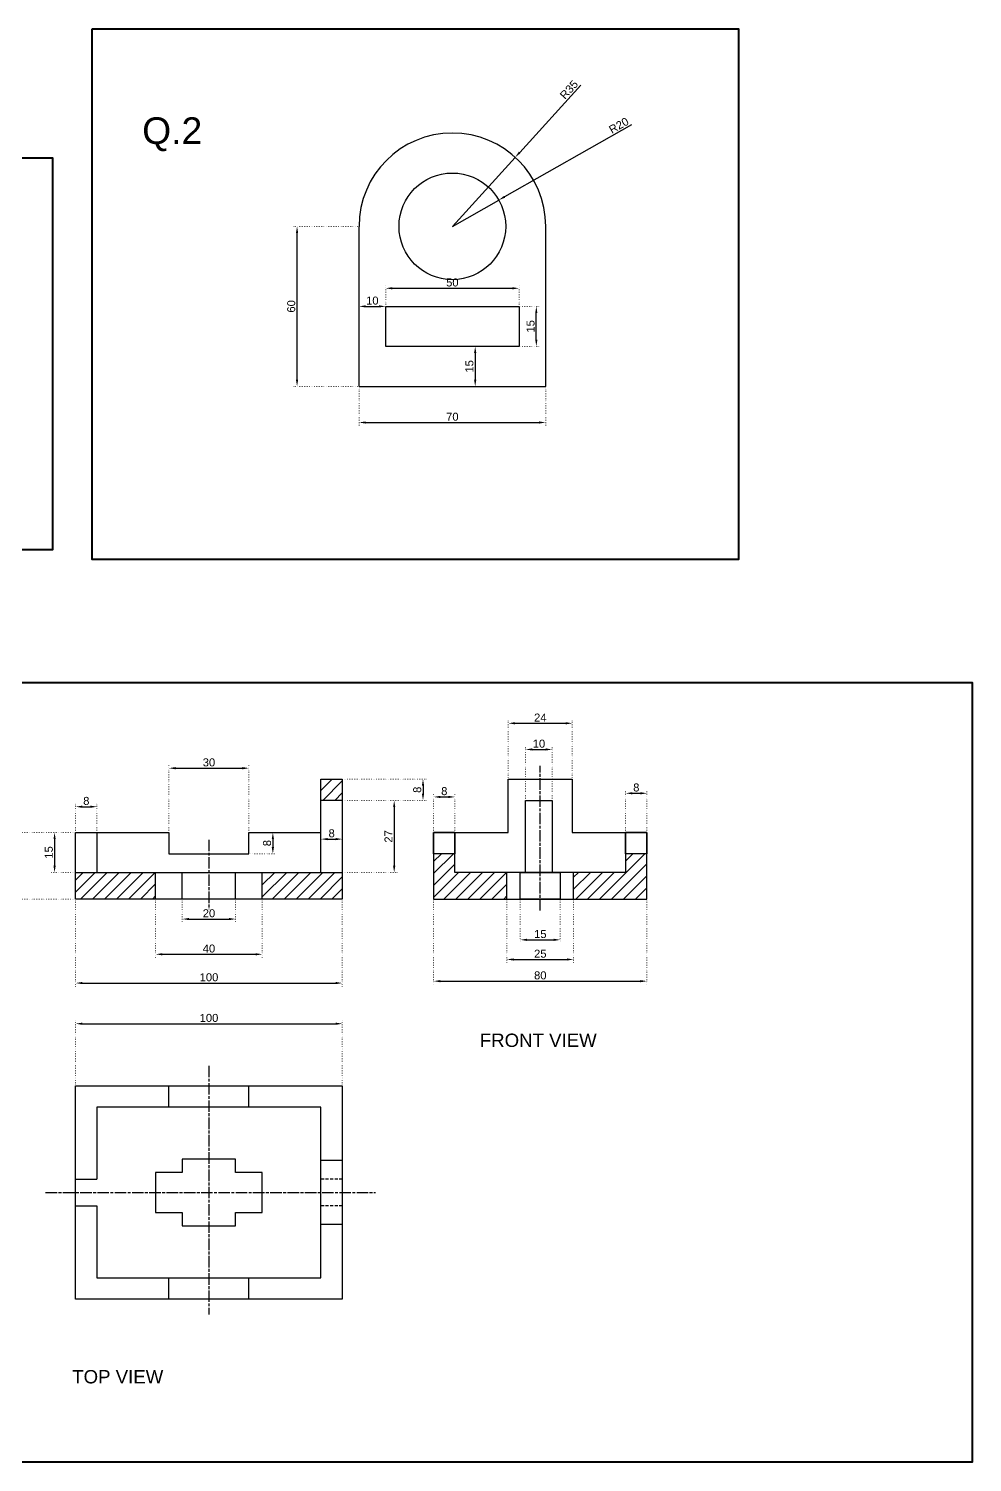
# Model space of a CAD drawing. Header units: millimetres. Extents: x 895 to 1985, y 570 to 1298.
# Drawn here: x 1100 to 1454, y 570 to 1108 of the extents above; entities that cross this region are included whole.
import ezdxf

# ---------------------------------------------------------------- set-up
doc = ezdxf.new("R2010")
doc.units = ezdxf.units.MM
doc.header["$LTSCALE"] = 0.18
for name, pattern in [('ACAD_ISO07W100', [3, 0, -3]), ('ACAD_ISO08W100', [36, 24, -3, 6, -3]), ('HIDDEN', [9.525, 6.35, -3.175])]:
    doc.linetypes.add(name, pattern=pattern)
for name, color, linetype in [('DotDash', 7, 'HIDDEN'), ('Dotted1', 7, 'Continuous'), ('UseNow', 7, 'ACAD_ISO08W100')]:
    doc.layers.add(name, color=color, linetype=linetype)
doc.layers.add('Layer1', color=7, linetype='ACAD_ISO08W100', lineweight=25)
doc.layers.add('rectangle', color=7, linetype='Continuous', lineweight=50)
doc.styles.get("Standard").update_dxf_attribs({"font": 'arial.ttf'})
doc.dimstyles.new('ISO-25', dxfattribs={"dimtxt": 3, "dimasz": 2.5, "dimexe": 1.25, "dimexo": 0.625, "dimtad": 1, "dimtxsty": 'Standard', "dimcen": 2.5, "dimclrd": 3, "dimclre": 2, "dimadec": 0, "dimazin": 0, "dimtfac": 1, "dimtmove": 0, "dimatfit": 3, "dimfxl": 1, "dimlwd": 25, "dimlwe": 20, "dimarcsym": 0})

# ---------------------------------------------------------------- blocks, each defined once
blk = doc.blocks.new('*D10')
at = {"layer": 'Defpoints', "color": 0, "linetype": 'ACAD_ISO07W100', "lineweight": 25, "transparency": 16777216}
for p in [(1200.41, 1033.69), (1223.65, 1033.69), (1223.65, 973.69)]:
    blk.add_point(p, dxfattribs=at)
at = {"layer": 'Dotted1', "color": 2, "linetype": 'ACAD_ISO07W100', "lineweight": 20, "transparency": 16777216}
for p, q in [((1223.03, 1033.69), (1199.16, 1033.69)), ((1223.03, 973.69), (1199.16, 973.69))]:
    blk.add_line(p, q, dxfattribs=at)
at = {"layer": 'Dotted1', "color": 3, "linetype": 'Continuous', "lineweight": 25, "transparency": 16777216}
blk.add_line((1200.41, 976.19), (1200.41, 1031.19), dxfattribs=at)
at = {"layer": 'Dotted1', "color": 3, "linetype": 'ACAD_ISO07W100', "lineweight": 25, "transparency": 16777216}
for points in [[(1199.99, 1031.19), (1200.82, 1031.19), (1200.41, 1033.69)], [(1199.99, 976.19), (1200.82, 976.19), (1200.41, 973.69)]]:
    blk.add_solid(points, dxfattribs=at)
at = {"layer": 'Dotted1', "color": 0, "linetype": 'ACAD_ISO07W100', "transparency": 16777216, "insert": (1198.25, 1003.69), "char_height": 3, "attachment_point": 5, "rotation": 90}
blk.add_mtext('60', dxfattribs=at)
blk = doc.blocks.new('*D11')
at = {"color": 2, "linetype": 'ACAD_ISO07W100', "lineweight": 20, "transparency": 16777216}
for p, q in [((1233.65, 1004.31), (1233.65, 1011.72)), ((1283.65, 1004.31), (1283.65, 1011.72))]:
    blk.add_line(p, q, dxfattribs=at)
at = {"color": 3, "linetype": 'Continuous', "lineweight": 25, "transparency": 16777216}
blk.add_line((1236.15, 1010.47), (1281.15, 1010.47), dxfattribs=at)
at = {"color": 3, "lineweight": 25, "transparency": 16777216}
for points in [[(1236.15, 1010.89), (1236.15, 1010.05), (1233.65, 1010.47)], [(1281.15, 1010.89), (1281.15, 1010.05), (1283.65, 1010.47)]]:
    blk.add_solid(points, dxfattribs=at)
at = {"layer": 'Defpoints', "color": 0, "lineweight": 25, "transparency": 16777216}
for p in [(1283.65, 1010.47), (1233.65, 1003.69), (1283.65, 1003.69)]:
    blk.add_point(p, dxfattribs=at)
at = {"color": 0, "transparency": 16777216, "insert": (1258.65, 1012.63), "char_height": 3, "attachment_point": 5}
blk.add_mtext('50', dxfattribs=at)
blk = doc.blocks.new('*D12')
at = {"color": 2, "linetype": 'ACAD_ISO07W100', "lineweight": 20, "transparency": 16777216}
for p, q in [((1284.28, 1003.69), (1291.38, 1003.69)), ((1284.28, 988.69), (1291.38, 988.69))]:
    blk.add_line(p, q, dxfattribs=at)
at = {"color": 3, "linetype": 'Continuous', "lineweight": 25, "transparency": 16777216}
blk.add_line((1290.13, 991.19), (1290.13, 1001.19), dxfattribs=at)
at = {"color": 3, "lineweight": 25, "transparency": 16777216}
for points in [[(1289.71, 1001.19), (1290.54, 1001.19), (1290.13, 1003.69)], [(1289.71, 991.19), (1290.54, 991.19), (1290.13, 988.69)]]:
    blk.add_solid(points, dxfattribs=at)
at = {"layer": 'Defpoints', "color": 0, "lineweight": 25, "transparency": 16777216}
for p in [(1283.65, 1003.69), (1290.13, 1003.69), (1283.65, 988.69)]:
    blk.add_point(p, dxfattribs=at)
at = {"color": 0, "transparency": 16777216, "insert": (1287.97, 996.19), "char_height": 3, "attachment_point": 5, "rotation": 90}
blk.add_mtext('15', dxfattribs=at)
blk = doc.blocks.new('*D13')
at = {"color": 2, "linetype": 'ACAD_ISO07W100', "lineweight": 20, "transparency": 16777216}
for p, q in [((1223.65, 973.06), (1223.65, 958.89)), ((1293.65, 973.06), (1293.65, 958.89))]:
    blk.add_line(p, q, dxfattribs=at)
at = {"color": 3, "linetype": 'Continuous', "lineweight": 25, "transparency": 16777216}
blk.add_line((1226.15, 960.14), (1291.15, 960.14), dxfattribs=at)
at = {"color": 3, "lineweight": 25, "transparency": 16777216}
for points in [[(1226.15, 960.55), (1226.15, 959.72), (1223.65, 960.14)], [(1291.15, 960.55), (1291.15, 959.72), (1293.65, 960.14)]]:
    blk.add_solid(points, dxfattribs=at)
at = {"layer": 'Defpoints', "color": 0, "lineweight": 25, "transparency": 16777216}
for p in [(1223.65, 973.69), (1293.65, 973.69), (1293.65, 960.14)]:
    blk.add_point(p, dxfattribs=at)
at = {"color": 0, "transparency": 16777216, "insert": (1258.65, 962.29), "char_height": 3, "attachment_point": 5}
blk.add_mtext('70', dxfattribs=at)
blk = doc.blocks.new('*D14')
at = {"color": 2, "linetype": 'ACAD_ISO07W100', "lineweight": 20, "transparency": 16777216}
for p, q in [((1259.28, 988.69), (1268.46, 988.69)), ((1259.28, 973.69), (1268.46, 973.69))]:
    blk.add_line(p, q, dxfattribs=at)
at = {"color": 3, "linetype": 'Continuous', "lineweight": 25, "transparency": 16777216}
blk.add_line((1267.21, 986.19), (1267.21, 976.19), dxfattribs=at)
at = {"color": 3, "lineweight": 25, "transparency": 16777216}
for points in [[(1266.79, 986.19), (1267.63, 986.19), (1267.21, 988.69)], [(1266.79, 976.19), (1267.63, 976.19), (1267.21, 973.69)]]:
    blk.add_solid(points, dxfattribs=at)
at = {"layer": 'Defpoints', "color": 0, "lineweight": 25, "transparency": 16777216}
for p in [(1258.65, 988.69), (1258.65, 973.69), (1267.21, 973.69)]:
    blk.add_point(p, dxfattribs=at)
at = {"color": 0, "transparency": 16777216, "insert": (1265.05, 981.19), "char_height": 3, "attachment_point": 5, "rotation": 90}
blk.add_mtext('15', dxfattribs=at)
blk = doc.blocks.new('*D15')
at = {"color": 2, "linetype": 'ACAD_ISO07W100', "lineweight": 20, "transparency": 16777216}
for p, q in [((1223.65, 1004.31), (1223.65, 1004.94)), ((1233.65, 1004.31), (1233.65, 1004.94))]:
    blk.add_line(p, q, dxfattribs=at)
at = {"color": 3, "linetype": 'Continuous', "lineweight": 25, "transparency": 16777216}
blk.add_line((1226.15, 1003.69), (1231.15, 1003.69), dxfattribs=at)
at = {"color": 3, "lineweight": 25, "transparency": 16777216}
for points in [[(1226.15, 1004.1), (1226.15, 1003.27), (1223.65, 1003.69)], [(1231.15, 1004.1), (1231.15, 1003.27), (1233.65, 1003.69)]]:
    blk.add_solid(points, dxfattribs=at)
at = {"layer": 'Defpoints', "color": 0, "lineweight": 25, "transparency": 16777216}
for p in [(1223.65, 1003.69), (1233.65, 1003.69), (1233.65, 1003.69)]:
    blk.add_point(p, dxfattribs=at)
at = {"color": 0, "transparency": 16777216, "insert": (1228.65, 1005.84), "char_height": 3, "attachment_point": 5}
blk.add_mtext('10', dxfattribs=at)
blk = doc.blocks.new('*D16')
at = {"color": 3, "linetype": 'Continuous', "lineweight": 25, "transparency": 16777216}
for p, q in [((1325.78, 1071.73), (1278.23, 1044.78)), ((1258.65, 1033.69), (1276.05, 1043.55))]:
    blk.add_line(p, q, dxfattribs=at)
at = {"color": 3, "lineweight": 25, "transparency": 16777216}
blk.add_solid([(1278.02, 1045.14), (1278.43, 1044.42), (1276.05, 1043.55)], dxfattribs=at)
at = {"layer": 'Defpoints', "color": 0, "lineweight": 25, "transparency": 16777216}
for p in [(1276.05, 1043.55), (1258.65, 1033.69)]:
    blk.add_point(p, dxfattribs=at)
at = {"color": 0, "transparency": 16777216, "insert": (1321.06, 1071.53), "char_height": 3, "attachment_point": 5, "rotation": 29.5408}
blk.add_mtext('R20', dxfattribs=at)
blk = doc.blocks.new('*D9')
at = {"color": 3, "linetype": 'Continuous', "lineweight": 25, "transparency": 16777216}
for p, q in [((1306.8, 1086.61), (1283.89, 1061.42)), ((1258.65, 1033.69), (1282.21, 1059.57))]:
    blk.add_line(p, q, dxfattribs=at)
at = {"color": 3, "lineweight": 25, "transparency": 16777216}
blk.add_solid([(1283.58, 1061.7), (1284.2, 1061.14), (1282.21, 1059.57)], dxfattribs=at)
at = {"layer": 'Defpoints', "color": 0, "lineweight": 25, "transparency": 16777216}
for p in [(1282.21, 1059.57), (1258.65, 1033.69)]:
    blk.add_point(p, dxfattribs=at)
at = {"color": 0, "transparency": 16777216, "insert": (1302.37, 1084.94), "char_height": 3, "attachment_point": 5, "rotation": 47.6995}
blk.add_mtext('R35', dxfattribs=at)
blk = doc.blocks.new('*D17')
at = {"layer": 'Defpoints', "color": 0, "linetype": 'ACAD_ISO07W100', "lineweight": 25, "transparency": 16777216}
for p in [(1117.39, 781.43), (1217.39, 781.43), (1217.39, 749.95)]:
    blk.add_point(p, dxfattribs=at)
at = {"layer": 'Dotted1', "color": 2, "linetype": 'ACAD_ISO07W100', "lineweight": 20, "transparency": 16777216}
for p, q in [((1117.39, 780.81), (1117.39, 748.7)), ((1217.39, 780.81), (1217.39, 748.7))]:
    blk.add_line(p, q, dxfattribs=at)
at = {"layer": 'Dotted1', "color": 3, "linetype": 'Continuous', "lineweight": 25, "transparency": 16777216}
blk.add_line((1119.89, 749.95), (1214.89, 749.95), dxfattribs=at)
at = {"layer": 'Dotted1', "color": 3, "linetype": 'ACAD_ISO07W100', "lineweight": 25, "transparency": 16777216}
for points in [[(1119.89, 750.37), (1119.89, 749.54), (1117.39, 749.95)], [(1214.89, 750.37), (1214.89, 749.54), (1217.39, 749.95)]]:
    blk.add_solid(points, dxfattribs=at)
at = {"layer": 'Dotted1', "color": 0, "linetype": 'ACAD_ISO07W100', "transparency": 16777216, "insert": (1167.39, 752.11), "char_height": 3, "attachment_point": 5}
blk.add_mtext('100', dxfattribs=at)
blk = doc.blocks.new('*D18')
at = {"layer": 'Defpoints', "color": 0, "linetype": 'ACAD_ISO07W100', "lineweight": 25, "transparency": 16777216}
for p in [(1090.95, 806.43), (1117.39, 806.43), (1117.39, 781.43)]:
    blk.add_point(p, dxfattribs=at)
at = {"layer": 'Dotted1', "color": 2, "linetype": 'ACAD_ISO07W100', "lineweight": 20, "transparency": 16777216}
for p, q in [((1116.77, 806.43), (1089.7, 806.43)), ((1116.77, 781.43), (1089.7, 781.43))]:
    blk.add_line(p, q, dxfattribs=at)
at = {"layer": 'Dotted1', "color": 3, "linetype": 'Continuous', "lineweight": 25, "transparency": 16777216}
blk.add_line((1090.95, 783.93), (1090.95, 803.93), dxfattribs=at)
at = {"layer": 'Dotted1', "color": 3, "linetype": 'ACAD_ISO07W100', "lineweight": 25, "transparency": 16777216}
for points in [[(1090.53, 803.93), (1091.37, 803.93), (1090.95, 806.43)], [(1090.53, 783.93), (1091.37, 783.93), (1090.95, 781.43)]]:
    blk.add_solid(points, dxfattribs=at)
at = {"layer": 'Dotted1', "color": 0, "linetype": 'ACAD_ISO07W100', "transparency": 16777216, "insert": (1088.79, 793.93), "char_height": 3, "attachment_point": 5, "rotation": 90}
blk.add_mtext('25', dxfattribs=at)
blk = doc.blocks.new('*D19')
at = {"layer": 'Defpoints', "color": 0, "linetype": 'ACAD_ISO07W100', "lineweight": 25, "transparency": 16777216}
for p in [(1117.39, 806.43), (1109.49, 791.43), (1117.39, 791.43)]:
    blk.add_point(p, dxfattribs=at)
at = {"layer": 'Dotted1', "color": 2, "linetype": 'ACAD_ISO07W100', "lineweight": 20, "transparency": 16777216}
for p, q in [((1116.77, 806.43), (1108.24, 806.43)), ((1116.77, 791.43), (1108.24, 791.43))]:
    blk.add_line(p, q, dxfattribs=at)
at = {"layer": 'Dotted1', "color": 3, "linetype": 'Continuous', "lineweight": 25, "transparency": 16777216}
blk.add_line((1109.49, 803.93), (1109.49, 793.93), dxfattribs=at)
at = {"layer": 'Dotted1', "color": 3, "linetype": 'ACAD_ISO07W100', "lineweight": 25, "transparency": 16777216}
for points in [[(1109.08, 803.93), (1109.91, 803.93), (1109.49, 806.43)], [(1109.08, 793.93), (1109.91, 793.93), (1109.49, 791.43)]]:
    blk.add_solid(points, dxfattribs=at)
at = {"layer": 'Dotted1', "color": 0, "linetype": 'ACAD_ISO07W100', "transparency": 16777216, "insert": (1107.34, 798.93), "char_height": 3, "attachment_point": 5, "rotation": 90}
blk.add_mtext('15', dxfattribs=at)
blk = doc.blocks.new('*D20')
at = {"layer": 'Defpoints', "color": 0, "linetype": 'ACAD_ISO07W100', "lineweight": 25, "transparency": 16777216}
for p in [(1125.39, 816.07), (1117.39, 806.43), (1125.39, 806.43)]:
    blk.add_point(p, dxfattribs=at)
at = {"layer": 'Dotted1', "color": 2, "linetype": 'ACAD_ISO07W100', "lineweight": 20, "transparency": 16777216}
for p, q in [((1117.39, 807.06), (1117.39, 817.32)), ((1125.39, 807.06), (1125.39, 817.32))]:
    blk.add_line(p, q, dxfattribs=at)
at = {"layer": 'Dotted1', "color": 3, "linetype": 'Continuous', "lineweight": 25, "transparency": 16777216}
blk.add_line((1119.89, 816.07), (1122.89, 816.07), dxfattribs=at)
at = {"layer": 'Dotted1', "color": 3, "linetype": 'ACAD_ISO07W100', "lineweight": 25, "transparency": 16777216}
for points in [[(1119.89, 816.49), (1119.89, 815.66), (1117.39, 816.07)], [(1122.89, 816.49), (1122.89, 815.66), (1125.39, 816.07)]]:
    blk.add_solid(points, dxfattribs=at)
at = {"layer": 'Dotted1', "color": 0, "linetype": 'ACAD_ISO07W100', "transparency": 16777216, "insert": (1121.39, 818.23), "char_height": 3, "attachment_point": 5}
blk.add_mtext('8', dxfattribs=at)
blk = doc.blocks.new('*D21')
at = {"layer": 'Defpoints', "color": 0, "linetype": 'ACAD_ISO07W100', "lineweight": 25, "transparency": 16777216}
for p in [(1147.39, 781.43), (1187.39, 781.43), (1187.39, 760.74)]:
    blk.add_point(p, dxfattribs=at)
at = {"layer": 'Dotted1', "color": 2, "linetype": 'ACAD_ISO07W100', "lineweight": 20, "transparency": 16777216}
for p, q in [((1147.39, 780.81), (1147.39, 759.49)), ((1187.39, 780.81), (1187.39, 759.49))]:
    blk.add_line(p, q, dxfattribs=at)
at = {"layer": 'Dotted1', "color": 3, "linetype": 'Continuous', "lineweight": 25, "transparency": 16777216}
blk.add_line((1149.89, 760.74), (1184.89, 760.74), dxfattribs=at)
at = {"layer": 'Dotted1', "color": 3, "linetype": 'ACAD_ISO07W100', "lineweight": 25, "transparency": 16777216}
for points in [[(1149.89, 761.15), (1149.89, 760.32), (1147.39, 760.74)], [(1184.89, 761.15), (1184.89, 760.32), (1187.39, 760.74)]]:
    blk.add_solid(points, dxfattribs=at)
at = {"layer": 'Dotted1', "color": 0, "linetype": 'ACAD_ISO07W100', "transparency": 16777216, "insert": (1167.39, 762.89), "char_height": 3, "attachment_point": 5}
blk.add_mtext('40', dxfattribs=at)
blk = doc.blocks.new('*D22')
at = {"layer": 'Defpoints', "color": 0, "linetype": 'ACAD_ISO07W100', "lineweight": 25, "transparency": 16777216}
for p in [(1157.39, 781.43), (1177.39, 781.43), (1177.39, 773.96)]:
    blk.add_point(p, dxfattribs=at)
at = {"layer": 'Dotted1', "color": 2, "linetype": 'ACAD_ISO07W100', "lineweight": 20, "transparency": 16777216}
for p, q in [((1157.39, 780.81), (1157.39, 772.71)), ((1177.39, 780.81), (1177.39, 772.71))]:
    blk.add_line(p, q, dxfattribs=at)
at = {"layer": 'Dotted1', "color": 3, "linetype": 'Continuous', "lineweight": 25, "transparency": 16777216}
blk.add_line((1159.89, 773.96), (1174.89, 773.96), dxfattribs=at)
at = {"layer": 'Dotted1', "color": 3, "linetype": 'ACAD_ISO07W100', "lineweight": 25, "transparency": 16777216}
for points in [[(1159.89, 774.37), (1159.89, 773.54), (1157.39, 773.96)], [(1174.89, 774.37), (1174.89, 773.54), (1177.39, 773.96)]]:
    blk.add_solid(points, dxfattribs=at)
at = {"layer": 'Dotted1', "color": 0, "linetype": 'ACAD_ISO07W100', "transparency": 16777216, "insert": (1167.39, 776.11), "char_height": 3, "attachment_point": 5}
blk.add_mtext('20', dxfattribs=at)
blk = doc.blocks.new('*D23')
at = {"layer": 'Defpoints', "color": 0, "linetype": 'ACAD_ISO07W100', "lineweight": 25, "transparency": 16777216}
for p in [(1182.39, 830.52), (1152.39, 806.43), (1182.39, 806.43)]:
    blk.add_point(p, dxfattribs=at)
at = {"layer": 'Dotted1', "color": 2, "linetype": 'ACAD_ISO07W100', "lineweight": 20, "transparency": 16777216}
for p, q in [((1152.39, 807.06), (1152.39, 831.77)), ((1182.39, 807.06), (1182.39, 831.77))]:
    blk.add_line(p, q, dxfattribs=at)
at = {"layer": 'Dotted1', "color": 3, "linetype": 'Continuous', "lineweight": 25, "transparency": 16777216}
blk.add_line((1154.89, 830.52), (1179.89, 830.52), dxfattribs=at)
at = {"layer": 'Dotted1', "color": 3, "linetype": 'ACAD_ISO07W100', "lineweight": 25, "transparency": 16777216}
for points in [[(1154.89, 830.94), (1154.89, 830.1), (1152.39, 830.52)], [(1179.89, 830.94), (1179.89, 830.1), (1182.39, 830.52)]]:
    blk.add_solid(points, dxfattribs=at)
at = {"layer": 'Dotted1', "color": 0, "linetype": 'ACAD_ISO07W100', "transparency": 16777216, "insert": (1167.39, 832.68), "char_height": 3, "attachment_point": 5}
blk.add_mtext('30', dxfattribs=at)
blk = doc.blocks.new('*D24')
at = {"layer": 'Defpoints', "color": 0, "linetype": 'ACAD_ISO07W100', "lineweight": 25, "transparency": 16777216}
for p in [(1209.39, 808.93), (1217.39, 808.93), (1217.39, 803.93)]:
    blk.add_point(p, dxfattribs=at)
at = {"layer": 'Dotted1', "color": 2, "linetype": 'ACAD_ISO07W100', "lineweight": 20, "transparency": 16777216}
for p, q in [((1209.39, 808.31), (1209.39, 802.68)), ((1217.39, 808.31), (1217.39, 802.68))]:
    blk.add_line(p, q, dxfattribs=at)
at = {"layer": 'Dotted1', "color": 3, "linetype": 'Continuous', "lineweight": 25, "transparency": 16777216}
blk.add_line((1211.89, 803.93), (1214.89, 803.93), dxfattribs=at)
at = {"layer": 'Dotted1', "color": 3, "linetype": 'ACAD_ISO07W100', "lineweight": 25, "transparency": 16777216}
for points in [[(1211.89, 804.35), (1211.89, 803.52), (1209.39, 803.93)], [(1214.89, 804.35), (1214.89, 803.52), (1217.39, 803.93)]]:
    blk.add_solid(points, dxfattribs=at)
at = {"layer": 'Dotted1', "color": 0, "linetype": 'ACAD_ISO07W100', "transparency": 16777216, "insert": (1213.39, 806.09), "char_height": 3, "attachment_point": 5}
blk.add_mtext('8', dxfattribs=at)
blk = doc.blocks.new('*D25')
at = {"layer": 'Defpoints', "color": 0, "linetype": 'ACAD_ISO07W100', "lineweight": 25, "transparency": 16777216}
for p in [(1182.39, 806.43), (1182.39, 798.43), (1191.34, 798.43)]:
    blk.add_point(p, dxfattribs=at)
at = {"layer": 'Dotted1', "color": 2, "linetype": 'ACAD_ISO07W100', "lineweight": 20, "transparency": 16777216}
for p, q in [((1183.02, 806.43), (1192.59, 806.43)), ((1183.02, 798.43), (1192.59, 798.43))]:
    blk.add_line(p, q, dxfattribs=at)
at = {"layer": 'Dotted1', "color": 3, "linetype": 'Continuous', "lineweight": 25, "transparency": 16777216}
blk.add_line((1191.34, 803.93), (1191.34, 800.93), dxfattribs=at)
at = {"layer": 'Dotted1', "color": 3, "linetype": 'ACAD_ISO07W100', "lineweight": 25, "transparency": 16777216}
for points in [[(1190.92, 803.93), (1191.76, 803.93), (1191.34, 806.43)], [(1190.92, 800.93), (1191.76, 800.93), (1191.34, 798.43)]]:
    blk.add_solid(points, dxfattribs=at)
at = {"layer": 'Dotted1', "color": 0, "linetype": 'ACAD_ISO07W100', "transparency": 16777216, "insert": (1189.18, 802.43), "char_height": 3, "attachment_point": 5, "rotation": 90}
blk.add_mtext('8', dxfattribs=at)
blk = doc.blocks.new('*D26')
at = {"layer": 'Defpoints', "color": 0, "linetype": 'ACAD_ISO07W100', "lineweight": 25, "transparency": 16777216}
for p in [(1217.39, 818.43), (1217.39, 791.43), (1236.84, 791.43)]:
    blk.add_point(p, dxfattribs=at)
at = {"layer": 'Dotted1', "color": 2, "linetype": 'ACAD_ISO07W100', "lineweight": 20, "transparency": 16777216}
for p, q in [((1218.02, 818.43), (1238.09, 818.43)), ((1218.02, 791.43), (1238.09, 791.43))]:
    blk.add_line(p, q, dxfattribs=at)
at = {"layer": 'Dotted1', "color": 3, "linetype": 'Continuous', "lineweight": 25, "transparency": 16777216}
blk.add_line((1236.84, 815.93), (1236.84, 793.93), dxfattribs=at)
at = {"layer": 'Dotted1', "color": 3, "linetype": 'ACAD_ISO07W100', "lineweight": 25, "transparency": 16777216}
for points in [[(1236.42, 815.93), (1237.25, 815.93), (1236.84, 818.43)], [(1236.42, 793.93), (1237.25, 793.93), (1236.84, 791.43)]]:
    blk.add_solid(points, dxfattribs=at)
at = {"layer": 'Dotted1', "color": 0, "linetype": 'ACAD_ISO07W100', "transparency": 16777216, "insert": (1234.7, 804.93), "char_height": 3, "attachment_point": 5, "rotation": 90}
blk.add_mtext('27', dxfattribs=at)
blk = doc.blocks.new('*D27')
at = {"layer": 'Defpoints', "color": 0, "linetype": 'ACAD_ISO07W100', "lineweight": 25, "transparency": 16777216}
for p in [(1217.39, 826.43), (1217.39, 818.43), (1247.64, 818.43)]:
    blk.add_point(p, dxfattribs=at)
at = {"layer": 'Dotted1', "color": 2, "linetype": 'ACAD_ISO07W100', "lineweight": 20, "transparency": 16777216}
for p, q in [((1218.02, 826.43), (1248.89, 826.43)), ((1218.02, 818.43), (1248.89, 818.43))]:
    blk.add_line(p, q, dxfattribs=at)
at = {"layer": 'Dotted1', "color": 3, "linetype": 'Continuous', "lineweight": 25, "transparency": 16777216}
blk.add_line((1247.64, 823.93), (1247.64, 820.93), dxfattribs=at)
at = {"layer": 'Dotted1', "color": 3, "linetype": 'ACAD_ISO07W100', "lineweight": 25, "transparency": 16777216}
for points in [[(1247.22, 823.93), (1248.06, 823.93), (1247.64, 826.43)], [(1247.22, 820.93), (1248.06, 820.93), (1247.64, 818.43)]]:
    blk.add_solid(points, dxfattribs=at)
at = {"layer": 'Dotted1', "color": 0, "linetype": 'ACAD_ISO07W100', "transparency": 16777216, "insert": (1245.48, 822.43), "char_height": 3, "attachment_point": 5, "rotation": 90}
blk.add_mtext('8', dxfattribs=at)
blk = doc.blocks.new('*D28')
at = {"layer": 'Defpoints', "color": 0, "linetype": 'ACAD_ISO07W100', "lineweight": 25, "transparency": 16777216}
for p in [(1251.62, 781.43), (1331.62, 781.43), (1331.62, 750.66)]:
    blk.add_point(p, dxfattribs=at)
at = {"layer": 'Dotted1', "color": 2, "linetype": 'ACAD_ISO07W100', "lineweight": 20, "transparency": 16777216}
for p, q in [((1251.62, 780.81), (1251.62, 749.41)), ((1331.62, 780.81), (1331.62, 749.41))]:
    blk.add_line(p, q, dxfattribs=at)
at = {"layer": 'Dotted1', "color": 3, "linetype": 'Continuous', "lineweight": 25, "transparency": 16777216}
blk.add_line((1254.12, 750.66), (1329.12, 750.66), dxfattribs=at)
at = {"layer": 'Dotted1', "color": 3, "linetype": 'ACAD_ISO07W100', "lineweight": 25, "transparency": 16777216}
for points in [[(1254.12, 751.08), (1254.12, 750.24), (1251.62, 750.66)], [(1329.12, 751.08), (1329.12, 750.24), (1331.62, 750.66)]]:
    blk.add_solid(points, dxfattribs=at)
at = {"layer": 'Dotted1', "color": 0, "linetype": 'ACAD_ISO07W100', "transparency": 16777216, "insert": (1291.62, 752.82), "char_height": 3, "attachment_point": 5}
blk.add_mtext('80', dxfattribs=at)
blk = doc.blocks.new('*D29')
at = {"layer": 'Defpoints', "color": 0, "linetype": 'ACAD_ISO07W100', "lineweight": 25, "transparency": 16777216}
for p in [(1279.12, 781.43), (1304.12, 781.43), (1304.12, 758.8)]:
    blk.add_point(p, dxfattribs=at)
at = {"layer": 'Dotted1', "color": 2, "linetype": 'ACAD_ISO07W100', "lineweight": 20, "transparency": 16777216}
for p, q in [((1279.12, 780.81), (1279.12, 757.55)), ((1304.12, 780.81), (1304.12, 757.55))]:
    blk.add_line(p, q, dxfattribs=at)
at = {"layer": 'Dotted1', "color": 3, "linetype": 'Continuous', "lineweight": 25, "transparency": 16777216}
blk.add_line((1281.62, 758.8), (1301.62, 758.8), dxfattribs=at)
at = {"layer": 'Dotted1', "color": 3, "linetype": 'ACAD_ISO07W100', "lineweight": 25, "transparency": 16777216}
for points in [[(1281.62, 759.21), (1281.62, 758.38), (1279.12, 758.8)], [(1301.62, 759.21), (1301.62, 758.38), (1304.12, 758.8)]]:
    blk.add_solid(points, dxfattribs=at)
at = {"layer": 'Dotted1', "color": 0, "linetype": 'ACAD_ISO07W100', "transparency": 16777216, "insert": (1291.62, 760.95), "char_height": 3, "attachment_point": 5}
blk.add_mtext('25', dxfattribs=at)
blk = doc.blocks.new('*D30')
at = {"layer": 'Defpoints', "color": 0, "linetype": 'ACAD_ISO07W100', "lineweight": 25, "transparency": 16777216}
for p in [(1284.12, 781.43), (1299.12, 781.43), (1299.12, 766.16)]:
    blk.add_point(p, dxfattribs=at)
at = {"layer": 'Dotted1', "color": 2, "linetype": 'ACAD_ISO07W100', "lineweight": 20, "transparency": 16777216}
for p, q in [((1284.12, 780.81), (1284.12, 764.91)), ((1299.12, 780.81), (1299.12, 764.91))]:
    blk.add_line(p, q, dxfattribs=at)
at = {"layer": 'Dotted1', "color": 3, "linetype": 'Continuous', "lineweight": 25, "transparency": 16777216}
blk.add_line((1286.62, 766.16), (1296.62, 766.16), dxfattribs=at)
at = {"layer": 'Dotted1', "color": 3, "linetype": 'ACAD_ISO07W100', "lineweight": 25, "transparency": 16777216}
for points in [[(1286.62, 766.58), (1286.62, 765.75), (1284.12, 766.16)], [(1296.62, 766.58), (1296.62, 765.75), (1299.12, 766.16)]]:
    blk.add_solid(points, dxfattribs=at)
at = {"layer": 'Dotted1', "color": 0, "linetype": 'ACAD_ISO07W100', "transparency": 16777216, "insert": (1291.62, 768.32), "char_height": 3, "attachment_point": 5}
blk.add_mtext('15', dxfattribs=at)
blk = doc.blocks.new('*D31')
at = {"layer": 'Defpoints', "color": 0, "linetype": 'ACAD_ISO07W100', "lineweight": 25, "transparency": 16777216}
for p in [(1259.62, 819.74), (1251.62, 806.43), (1259.62, 806.43)]:
    blk.add_point(p, dxfattribs=at)
at = {"layer": 'Dotted1', "color": 2, "linetype": 'ACAD_ISO07W100', "lineweight": 20, "transparency": 16777216}
for p, q in [((1251.62, 807.06), (1251.62, 820.99)), ((1259.62, 807.06), (1259.62, 820.99))]:
    blk.add_line(p, q, dxfattribs=at)
at = {"layer": 'Dotted1', "color": 3, "linetype": 'Continuous', "lineweight": 25, "transparency": 16777216}
blk.add_line((1254.12, 819.74), (1257.12, 819.74), dxfattribs=at)
at = {"layer": 'Dotted1', "color": 3, "linetype": 'ACAD_ISO07W100', "lineweight": 25, "transparency": 16777216}
for points in [[(1254.12, 820.15), (1254.12, 819.32), (1251.62, 819.74)], [(1257.12, 820.15), (1257.12, 819.32), (1259.62, 819.74)]]:
    blk.add_solid(points, dxfattribs=at)
at = {"layer": 'Dotted1', "color": 0, "linetype": 'ACAD_ISO07W100', "transparency": 16777216, "insert": (1255.62, 821.89), "char_height": 3, "attachment_point": 5}
blk.add_mtext('8', dxfattribs=at)
blk = doc.blocks.new('*D32')
at = {"layer": 'Defpoints', "color": 0, "linetype": 'ACAD_ISO07W100', "lineweight": 25, "transparency": 16777216}
for p in [(1331.62, 821.12), (1323.62, 806.43), (1331.62, 806.43)]:
    blk.add_point(p, dxfattribs=at)
at = {"layer": 'Dotted1', "color": 2, "linetype": 'ACAD_ISO07W100', "lineweight": 20, "transparency": 16777216}
for p, q in [((1323.62, 807.06), (1323.62, 822.37)), ((1331.62, 807.06), (1331.62, 822.37))]:
    blk.add_line(p, q, dxfattribs=at)
at = {"layer": 'Dotted1', "color": 3, "linetype": 'Continuous', "lineweight": 25, "transparency": 16777216}
blk.add_line((1326.12, 821.12), (1329.12, 821.12), dxfattribs=at)
at = {"layer": 'Dotted1', "color": 3, "linetype": 'ACAD_ISO07W100', "lineweight": 25, "transparency": 16777216}
for points in [[(1326.12, 821.53), (1326.12, 820.7), (1323.62, 821.12)], [(1329.12, 821.53), (1329.12, 820.7), (1331.62, 821.12)]]:
    blk.add_solid(points, dxfattribs=at)
at = {"layer": 'Dotted1', "color": 0, "linetype": 'ACAD_ISO07W100', "transparency": 16777216, "insert": (1327.62, 823.27), "char_height": 3, "attachment_point": 5}
blk.add_mtext('8', dxfattribs=at)
blk = doc.blocks.new('*D33')
at = {"layer": 'Defpoints', "color": 0, "linetype": 'ACAD_ISO07W100', "lineweight": 25, "transparency": 16777216}
for p in [(1303.62, 847.37), (1279.62, 826.43), (1303.62, 826.43)]:
    blk.add_point(p, dxfattribs=at)
at = {"layer": 'Dotted1', "color": 2, "linetype": 'ACAD_ISO07W100', "lineweight": 20, "transparency": 16777216}
for p, q in [((1279.62, 827.06), (1279.62, 848.62)), ((1303.62, 827.06), (1303.62, 848.62))]:
    blk.add_line(p, q, dxfattribs=at)
at = {"layer": 'Dotted1', "color": 3, "linetype": 'Continuous', "lineweight": 25, "transparency": 16777216}
blk.add_line((1282.12, 847.37), (1301.12, 847.37), dxfattribs=at)
at = {"layer": 'Dotted1', "color": 3, "linetype": 'ACAD_ISO07W100', "lineweight": 25, "transparency": 16777216}
for points in [[(1282.12, 847.78), (1282.12, 846.95), (1279.62, 847.37)], [(1301.12, 847.78), (1301.12, 846.95), (1303.62, 847.37)]]:
    blk.add_solid(points, dxfattribs=at)
at = {"layer": 'Dotted1', "color": 0, "linetype": 'ACAD_ISO07W100', "transparency": 16777216, "insert": (1291.62, 849.5), "char_height": 3, "attachment_point": 5}
blk.add_mtext('24', dxfattribs=at)
blk = doc.blocks.new('*D34')
at = {"layer": 'Defpoints', "color": 0, "linetype": 'ACAD_ISO07W100', "lineweight": 25, "transparency": 16777216}
for p in [(1296.12, 837.54), (1286.12, 818.43), (1296.12, 818.43)]:
    blk.add_point(p, dxfattribs=at)
at = {"layer": 'Dotted1', "color": 2, "linetype": 'ACAD_ISO07W100', "lineweight": 20, "transparency": 16777216}
for p, q in [((1286.12, 819.06), (1286.12, 838.79)), ((1296.12, 819.06), (1296.12, 838.79))]:
    blk.add_line(p, q, dxfattribs=at)
at = {"layer": 'Dotted1', "color": 3, "linetype": 'Continuous', "lineweight": 25, "transparency": 16777216}
blk.add_line((1288.62, 837.54), (1293.62, 837.54), dxfattribs=at)
at = {"layer": 'Dotted1', "color": 3, "linetype": 'ACAD_ISO07W100', "lineweight": 25, "transparency": 16777216}
for points in [[(1288.62, 837.96), (1288.62, 837.13), (1286.12, 837.54)], [(1293.62, 837.96), (1293.62, 837.13), (1296.12, 837.54)]]:
    blk.add_solid(points, dxfattribs=at)
at = {"layer": 'Dotted1', "color": 0, "linetype": 'ACAD_ISO07W100', "transparency": 16777216, "insert": (1291.12, 839.7), "char_height": 3, "attachment_point": 5}
blk.add_mtext('10', dxfattribs=at)
blk = doc.blocks.new('*D35')
at = {"layer": 'Defpoints', "color": 0, "linetype": 'ACAD_ISO07W100', "lineweight": 25, "transparency": 16777216}
for p in [(1217.39, 734.71), (1117.39, 711.43), (1217.39, 711.43)]:
    blk.add_point(p, dxfattribs=at)
at = {"layer": 'Dotted1', "color": 2, "linetype": 'ACAD_ISO07W100', "lineweight": 20, "transparency": 16777216}
for p, q in [((1117.39, 712.06), (1117.39, 735.96)), ((1217.39, 712.06), (1217.39, 735.96))]:
    blk.add_line(p, q, dxfattribs=at)
at = {"layer": 'Dotted1', "color": 3, "linetype": 'Continuous', "lineweight": 25, "transparency": 16777216}
blk.add_line((1119.89, 734.71), (1214.89, 734.71), dxfattribs=at)
at = {"layer": 'Dotted1', "color": 3, "linetype": 'ACAD_ISO07W100', "lineweight": 25, "transparency": 16777216}
for points in [[(1119.89, 735.13), (1119.89, 734.29), (1117.39, 734.71)], [(1214.89, 735.13), (1214.89, 734.29), (1217.39, 734.71)]]:
    blk.add_solid(points, dxfattribs=at)
at = {"layer": 'Dotted1', "color": 0, "linetype": 'ACAD_ISO07W100', "transparency": 16777216, "insert": (1167.39, 736.87), "char_height": 3, "attachment_point": 5}
blk.add_mtext('100', dxfattribs=at)

msp = doc.modelspace()

# ---------------------------------------------------------------- hatches: boundary and pattern name
at = {"layer": 'Dotted1'}
h = msp.add_hatch(dxfattribs=at)
h.set_pattern_fill('ANSI31', color=256)
h.set_pattern_definition([(45, (1017.39, 531.4317), (-2.245064, 2.245064), [])])
h.paths.add_polyline_path([(1147.39008, 791.43172), (1117.39008, 791.43172), (1117.39008, 781.43172), (1147.39008, 781.43172)])
h.paths.add_polyline_path([(1217.39008, 791.43172), (1187.39008, 791.43172), (1187.39008, 781.43172), (1217.39008, 781.43172)])
h.paths.add_polyline_path([(1217.39008, 826.43172), (1209.39008, 826.43172), (1209.39008, 818.43172), (1217.39008, 818.43172)])
h = msp.add_hatch(dxfattribs=at)
h.set_pattern_fill('ANSI31', color=256)
h.set_pattern_definition([(45, (951.617, 531.4317), (-2.245064, 2.245064), [])])
h.paths.add_polyline_path([(1259.61706, 791.43172), (1259.61706, 798.43172), (1251.61706, 798.43172), (1251.61706, 781.43172), (1279.11706, 781.43172), (1279.11706, 791.43172)])
h.paths.add_polyline_path([(1331.61706, 781.43172), (1331.61706, 798.43172), (1323.61706, 798.43172), (1323.61706, 791.43172), (1304.11706, 791.43172), (1304.11706, 781.43172)])

# ---------------------------------------------------------------- linework, layer by layer
for p, q in [((1223.6529, 973.68793), (1223.6529, 1033.68793)), ((1223.6529, 1033.68793), (1223.6529, 1033.68793)), ((1223.6529, 1033.68793), (1223.6529, 1033.68793)), ((1293.6529, 973.68793), (1293.6529, 1033.68793)), ((1223.6529, 973.68793), (1223.6529, 973.68793)), ((1223.6529, 973.68793), (1293.6529, 973.68793)), ((1117.39008, 711.43172), (1117.39008, 711.43172)), ((1152.39008, 703.43172), (1152.39008, 711.43172)), ((1182.39008, 703.43172), (1182.39008, 711.43172)), ((1217.39008, 683.43172), (1209.39008, 683.43172)), ((1117.39008, 676.43172), (1125.39008, 676.43172)), ((1117.39008, 666.43172), (1125.39008, 666.43172)), ((1217.39008, 659.43172), (1209.39008, 659.43172)), ((1152.39008, 631.43172), (1152.39008, 639.43172)), ((1182.39008, 631.43172), (1182.39008, 639.43172))]:
    msp.add_line(p, q)
for points in [[(1233.6529, 1003.68793), (1283.6529, 1003.68793), (1283.6529, 988.68793), (1233.6529, 988.68793)], [(1217.39008, 711.43172), (1217.39008, 631.43172), (1117.39008, 631.43172), (1117.39008, 711.43172)]]:
    msp.add_lwpolyline(points, close=True)
msp.add_lwpolyline([(1125.39008, 666.43172), (1125.39008, 639.43172), (1209.39008, 639.43172), (1209.39008, 703.43172), (1125.39008, 703.43172), (1125.39008, 676.43172)])
msp.add_circle((1258.6529, 1033.68793), 20)
msp.add_arc((1258.6529, 1033.68793), 35, 0, 180)
at = {"layer": 'DotDash'}
for p, q in [((1217.39008, 676.43172), (1209.39008, 676.43172)), ((1217.39008, 666.43172), (1209.39008, 666.43172))]:
    msp.add_line(p, q, dxfattribs=at)
at = {"layer": 'Dotted1'}
for p, q in [((1209.39008, 791.43172), (1209.39008, 826.43172)), ((1209.39008, 826.43172), (1217.39008, 826.43172)), ((1217.39008, 826.43172), (1217.39008, 781.43172)), ((1279.61706, 806.43172), (1279.61706, 826.43172)), ((1279.61706, 826.43172), (1303.61706, 826.43172)), ((1303.61706, 826.43172), (1303.61706, 806.43172)), ((1286.11706, 791.43172), (1286.11706, 818.43172)), ((1286.11706, 818.43172), (1296.11706, 818.43172)), ((1296.11706, 818.43172), (1296.11706, 791.43172)), ((1117.39008, 781.43172), (1117.39008, 806.43172)), ((1117.39008, 806.43172), (1125.39008, 806.43172)), ((1117.39008, 806.43172), (1152.39008, 806.43172)), ((1125.39008, 806.43172), (1125.39008, 791.43172)), ((1152.39008, 806.43172), (1152.39008, 798.43172)), ((1182.39008, 798.43172), (1182.39008, 806.43172)), ((1182.39008, 806.43172), (1209.39008, 806.43172)), ((1259.61706, 806.43172), (1251.61706, 806.43172)), ((1251.61706, 806.43172), (1251.61706, 781.43172)), ((1251.61706, 806.43172), (1279.61706, 806.43172)), ((1259.61706, 791.43172), (1259.61706, 806.43172)), ((1303.61706, 806.43172), (1331.61706, 806.43172)), ((1331.61706, 806.43172), (1323.61706, 806.43172)), ((1323.61706, 806.43172), (1323.61706, 791.43172)), ((1331.61706, 781.43172), (1331.61706, 806.43172)), ((1152.39008, 798.43172), (1182.39008, 798.43172)), ((1117.39008, 791.43172), (1217.39008, 791.43172)), ((1125.39008, 791.43172), (1209.39008, 791.43172)), ((1147.39008, 781.43172), (1147.39008, 791.43172)), ((1157.39008, 781.43172), (1157.39008, 791.43172)), ((1177.39008, 781.43172), (1177.39008, 791.43172)), ((1187.39008, 781.43172), (1187.39008, 791.43172)), ((1323.61706, 791.43172), (1259.61706, 791.43172)), ((1279.11706, 781.43172), (1279.11706, 791.43172)), ((1284.11706, 781.43172), (1284.11706, 791.43172)), ((1304.11706, 781.43172), (1304.11706, 791.43172)), ((1217.39008, 781.43172), (1117.39008, 781.43172)), ((1251.61706, 781.43172), (1331.61706, 781.43172))]:
    msp.add_line(p, q, dxfattribs=at)
for points in [[(1209.39008, 826.43172), (1217.39008, 826.43172), (1217.39008, 818.43172), (1209.39008, 818.43172)], [(1251.61706, 806.43172), (1259.61706, 806.43172), (1259.61706, 798.43172), (1251.61706, 798.43172)], [(1323.61706, 806.43172), (1331.61706, 806.43172), (1331.61706, 798.43172), (1323.61706, 798.43172)], [(1284.11706, 791.43172), (1299.11706, 791.43172), (1299.11706, 781.43172), (1284.11706, 781.43172)]]:
    msp.add_lwpolyline(points, close=True, dxfattribs=at)
for points in [[(1177.39008, 683.93172), (1157.39008, 683.93172)], [(1177.39008, 678.93172), (1177.39008, 683.93172), (1157.39008, 683.93172), (1157.39008, 678.93172)], [(1147.39008, 678.93172), (1147.39008, 663.93172)], [(1157.39008, 678.93172), (1147.39008, 678.93172), (1147.39008, 663.93172), (1157.39008, 663.93172)], [(1177.39008, 663.93172), (1187.39008, 663.93172), (1187.39008, 678.93172), (1177.39008, 678.93172)], [(1187.39008, 663.93172), (1187.39008, 678.93172)], [(1157.39008, 663.93172), (1157.39008, 658.93172), (1177.39008, 658.93172), (1177.39008, 663.93172)], [(1157.39008, 658.93172), (1177.39008, 658.93172)]]:
    msp.add_lwpolyline(points, dxfattribs=at)
at = {"layer": 'Layer1', "lineweight": 25}
for p, q in [((1291.61706, 777.10196), (1291.61706, 831.40928)), ((1167.39008, 803.66873), (1167.39008, 777.7081))]:
    msp.add_line(p, q, dxfattribs=at)
at = {"layer": 'rectangle', "lineweight": 40}
for points in [[(1123.58385, 1107.81425), (1365.92525, 1107.81425), (1365.92525, 908.82288), (1123.58385, 908.82288)], [(894.77139, 1059.32571), (1108.65812, 1059.32571), (1108.65812, 912.40496), (894.77139, 912.40496)], [(963.87175, 862.62311), (1453.61569, 862.62311), (1453.61569, 570.24463), (963.87175, 570.24463)]]:
    msp.add_lwpolyline(points, close=True, dxfattribs=at)
at = {"layer": 'UseNow'}
for p, q in [((1167.39008, 718.92693), (1167.39008, 625.64085)), ((1106.13046, 671.43172), (1229.77774, 671.43172))]:
    msp.add_line(p, q, dxfattribs=at)

# ---------------------------------------------------------------- texts
at = {"lineweight": 25, "char_height": 5, "attachment_point": 1}
for s, width, insert in [('FRONT VIEW', 75.5274947, (1268.93337, 730.99794)), ('TOP VIEW', 65.2483923, (1116.10937, 604.84614))]:
    msp.add_mtext_dynamic_manual_height_columns(s, width=width, gutter_width=12.5, heights=[0], dxfattribs=dict(at, insert=insert))
at = {"layer": 'DotDash', "insert": (1142.34833, 1074.57068), "char_height": 10, "attachment_point": 1}
msp.add_mtext_dynamic_manual_height_columns('Q.2', width=19.3587283, gutter_width=12.5, heights=[0], dxfattribs=at)

# ---------------------------------------------------------------- dimensions: what is measured, and where the dimension line sits
for mpoint, picture, middle in [((1282.20856, 1059.57481), '*D9', (1303.96449, 1083.48384)), ((1276.05299, 1043.5488), '*D16', (1322.12504, 1069.65845))]:
    dim = msp.add_radius_dim(center=(1258.6529, 1033.68793), mpoint=mpoint, dimstyle='ISO-25')
    dim.commit()
    dim.dimension.update_dxf_attribs({"geometry": picture, "text_midpoint": middle, "dimtype": 164})
for base, p1, p2, picture, middle in [((1283.6529, 1010.4685), (1233.6529, 1003.68793), (1283.6529, 1003.68793), '*D11', (1258.6529, 1012.62521)), ((1233.6529, 1003.68793), (1223.6529, 1003.68793), (1233.6529, 1003.68793), '*D15', (1228.6529, 1005.84465)), ((1293.6529, 960.13543), (1223.6529, 973.68793), (1293.6529, 973.68793), '*D13', (1258.6529, 962.29215))]:
    dim = msp.add_linear_dim(base=base, p1=p1, p2=p2, dimstyle='ISO-25')
    dim.commit()
    dim.dimension.update_dxf_attribs({"geometry": picture, "text_midpoint": middle})
for base, p1, p2, picture, middle in [((1290.12786, 1003.68793), (1283.6529, 988.68793), (1283.6529, 1003.68793), '*D12', (1287.97114, 996.18793)), ((1267.21097, 973.68793), (1258.6529, 988.68793), (1258.6529, 973.68793), '*D14', (1265.05425, 981.18793))]:
    dim = msp.add_linear_dim(base=base, p1=p1, p2=p2, angle=90, dimstyle='ISO-25')
    dim.commit()
    dim.dimension.update_dxf_attribs({"geometry": picture, "text_midpoint": middle})
at = {"layer": 'Dotted1', "linetype": 'ACAD_ISO07W100'}
for base, p1, p2, picture, middle in [((1200.40603, 1033.68793), (1223.6529, 973.68793), (1223.6529, 1033.68793), '*D10', (1198.24932, 1003.68793)), ((1247.63902, 818.43172), (1217.39008, 826.43172), (1217.39008, 818.43172), '*D27', (1245.4823, 822.43172)), ((1236.83522, 791.43172), (1217.39008, 818.43172), (1217.39008, 791.43172), '*D26', (1234.70408, 804.93172)), ((1090.94936, 806.43172), (1117.39008, 781.43172), (1117.39008, 806.43172), '*D18', (1088.79264, 793.93172)), ((1109.49446, 791.43172), (1117.39008, 806.43172), (1117.39008, 791.43172), '*D19', (1107.33774, 798.93172)), ((1191.34074, 798.43172), (1182.39008, 806.43172), (1182.39008, 798.43172), '*D25', (1189.18402, 802.43172))]:
    dim = msp.add_linear_dim(base=base, p1=p1, p2=p2, angle=90, dimstyle='ISO-25', dxfattribs=at)
    dim.commit()
    dim.dimension.update_dxf_attribs({"geometry": picture, "text_midpoint": middle})
for base, p1, p2, picture, middle in [((1303.61706, 847.36705), (1279.61706, 826.43172), (1303.61706, 826.43172), '*D33', (1291.61706, 849.49819)), ((1296.11706, 837.54288), (1286.11706, 818.43172), (1296.11706, 818.43172), '*D34', (1291.11706, 839.6996)), ((1182.39008, 830.51843), (1152.39008, 806.43172), (1182.39008, 806.43172), '*D23', (1167.39008, 832.67617)), ((1259.61706, 819.73658), (1251.61706, 806.43172), (1259.61706, 806.43172), '*D31', (1255.61706, 821.8933)), ((1331.61706, 821.1181), (1323.61706, 806.43172), (1331.61706, 806.43172), '*D32', (1327.61706, 823.27482)), ((1125.39008, 816.07228), (1117.39008, 806.43172), (1125.39008, 806.43172), '*D20', (1121.39008, 818.229)), ((1217.39008, 803.93172), (1209.39008, 808.93172), (1217.39008, 808.93172), '*D24', (1213.39008, 806.08844)), ((1217.39008, 749.95261), (1117.39008, 781.43172), (1217.39008, 781.43172), '*D17', (1167.39008, 752.10933)), ((1187.39008, 760.7362), (1147.39008, 781.43172), (1187.39008, 781.43172), '*D21', (1167.39008, 762.89292)), ((1177.39008, 773.9581), (1157.39008, 781.43172), (1177.39008, 781.43172), '*D22', (1167.39008, 776.11482)), ((1331.61706, 750.66041), (1251.61706, 781.43172), (1331.61706, 781.43172), '*D28', (1291.61706, 752.81713)), ((1304.11706, 758.79605), (1279.11706, 781.43172), (1304.11706, 781.43172), '*D29', (1291.61706, 760.95277)), ((1299.11706, 766.16417), (1284.11706, 781.43172), (1299.11706, 781.43172), '*D30', (1291.61706, 768.32089)), ((1217.39008, 734.70925), (1117.39008, 711.43172), (1217.39008, 711.43172), '*D35', (1167.39008, 736.86596))]:
    dim = msp.add_linear_dim(base=base, p1=p1, p2=p2, dimstyle='ISO-25', dxfattribs=at)
    dim.commit()
    dim.dimension.update_dxf_attribs({"geometry": picture, "text_midpoint": middle})

doc.saveas('drawing.dxf')
